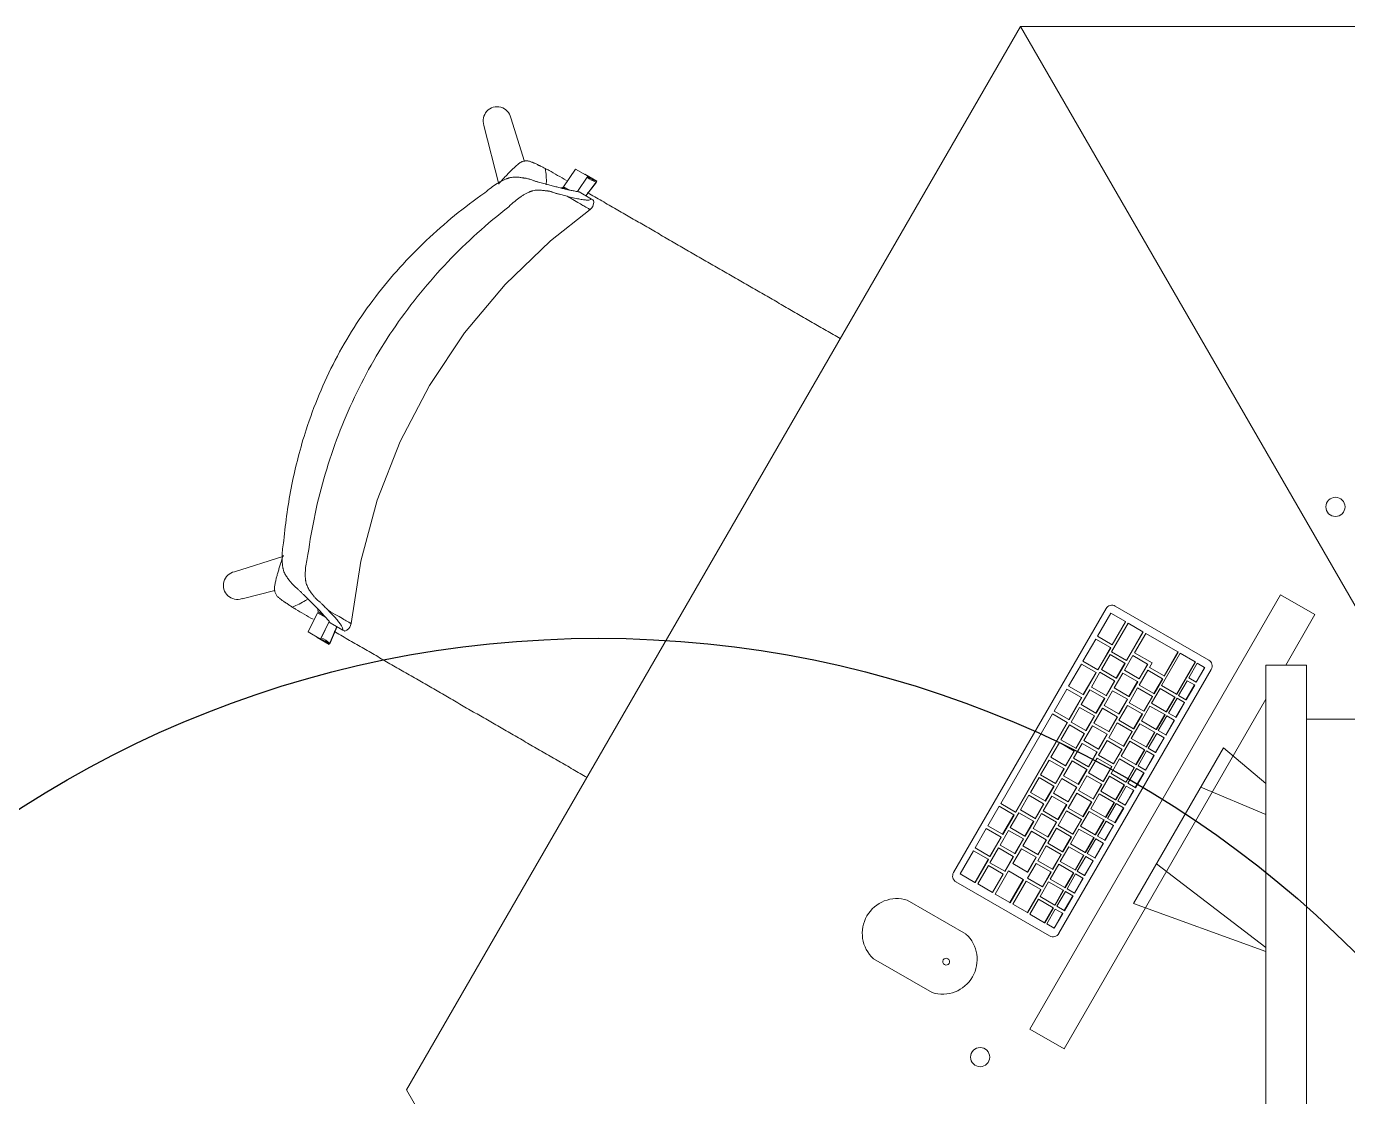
# Model space of a CAD drawing. Header units: millimetres. Extents: x 155920 to 295199, y -4084 to 97293.
# Drawn here: x 182412 to 183650, y 17906 to 18908 of the extents above; entities that cross this region are included whole.
import ezdxf

# ---------------------------------------------------------------- set-up
doc = ezdxf.new("R2010")
doc.units = ezdxf.units.MM
doc.header["$MEASUREMENT"] = 0
for name, color, linetype, lineweight in [('A-GENM', 8, 'CONTINUOUS', 9), ('E-ELEC-EQPM', 8, 'CONTINUOUS', 9), ('I-FURN', 8, 'CONTINUOUS', 9)]:
    doc.layers.add(name, color=color, linetype=linetype, lineweight=lineweight)
doc.layers.add('Social Distancing', color=7, linetype='CONTINUOUS')

msp = doc.modelspace()

# ---------------------------------------------------------------- linework, layer by layer
at = {"layer": 'A-GENM'}
for p, q in [((183432, 18365.3), (183519.6, 18314.7)), ((183280.5, 18115.7), (183423.3, 18363)), ((183427.7, 18358.7), (183415.2, 18337)), ((183441.5, 18350.7), (183427.7, 18358.7)), ((183444.1, 18349.2), (183428.6, 18322.4)), ((183429, 18329), (183441.5, 18350.7)), ((183441.7, 18350.5), (183429.2, 18328.9)), ((183441.5, 18350.7), (183441.7, 18350.5)), ((183442.4, 18314.4), (183457.9, 18341.2)), ((183458.1, 18341.1), (183442.6, 18314.2)), ((183457.9, 18341.2), (183444.1, 18349.2)), ((183460.5, 18339.7), (183450, 18321.6)), ((183457.9, 18341.2), (183458.1, 18341.1)), ((183490.7, 18322.3), (183460.5, 18339.7)), ((183413.7, 18334.4), (183401.7, 18313.6)), ((183427.5, 18326.4), (183413.7, 18334.4)), ((183415.2, 18337), (183429, 18329)), ((183415.5, 18305.7), (183427.5, 18326.4)), ((183427.5, 18326.4), (183427.7, 18326.3)), ((183429, 18329), (183429.2, 18328.9)), ((183427.7, 18326.3), (183415.7, 18305.5)), ((183427.1, 18319.8), (183419.1, 18305.9)), ((183440.9, 18311.8), (183427.1, 18319.8)), ((183428.6, 18322.4), (183442.4, 18314.4)), ((183448.5, 18319), (183440.5, 18305.1)), ((183442.4, 18314.4), (183442.6, 18314.2)), ((183462.3, 18311), (183448.5, 18319)), ((183450, 18321.6), (183466.4, 18312.1)), ((183492.8, 18321.1), (183475.3, 18290.8)), ((183477.7, 18299.8), (183490.7, 18322.3)), ((183490.9, 18322.2), (183477.9, 18299.6)), ((183490.7, 18322.3), (183490.9, 18322.2)), ((183506.8, 18313), (183492.8, 18321.1)), ((183521.9, 18306), (183379.1, 18058.8)), ((183400.2, 18311), (183388.2, 18290.2)), ((183414, 18303.1), (183400.2, 18311)), ((183401.7, 18313.6), (183415.5, 18305.7)), ((183402, 18282.3), (183414, 18303.1)), ((183414.2, 18302.9), (183402.2, 18282.1)), ((183417.6, 18303.3), (183409.6, 18289.4)), ((183414, 18303.1), (183414.2, 18302.9)), ((183415.5, 18305.7), (183415.7, 18305.5)), ((183431.4, 18295.3), (183417.6, 18303.3)), ((183419.1, 18305.9), (183432.9, 18297.9)), ((183439, 18302.5), (183431, 18288.6)), ((183432.9, 18297.9), (183440.9, 18311.8)), ((183441.1, 18311.6), (183433.1, 18297.8)), ((183452.8, 18294.5), (183439, 18302.5)), ((183440.5, 18305.1), (183454.3, 18297.1)), ((183440.9, 18311.8), (183441.1, 18311.6)), ((183454.3, 18297.1), (183462.3, 18311)), ((183462.4, 18305.2), (183454.4, 18291.3)), ((183462.5, 18310.8), (183454.5, 18297)), ((183462.3, 18311), (183462.5, 18310.8)), ((183476.2, 18297.2), (183462.4, 18305.2)), ((183466.4, 18312.1), (183463.9, 18307.8)), ((183463.9, 18307.8), (183477.7, 18299.8)), ((183489.3, 18282.7), (183506.8, 18313)), ((183507.1, 18312.8), (183489.6, 18282.5)), ((183508.8, 18311.8), (183500.8, 18298)), ((183506.8, 18313), (183507.1, 18312.8)), ((183507.7, 18294), (183515.7, 18307.8)), ((183515.9, 18307.7), (183507.9, 18293.9)), ((183515.7, 18307.8), (183508.8, 18311.8)), ((183515.7, 18307.8), (183515.9, 18307.7)), ((183388.2, 18290.2), (183402, 18282.3)), ((183409.6, 18289.4), (183423.4, 18281.5)), ((183423.4, 18281.5), (183431.4, 18295.3)), ((183431.6, 18295.2), (183423.6, 18281.3)), ((183431.4, 18295.3), (183431.6, 18295.2)), ((183432.9, 18297.9), (183433.1, 18297.8)), ((183444.8, 18280.7), (183452.8, 18294.5)), ((183453, 18294.4), (183445, 18280.5)), ((183452.8, 18294.5), (183453, 18294.4)), ((183454.3, 18297.1), (183454.5, 18297)), ((183454.4, 18291.3), (183468.2, 18283.3)), ((183468.2, 18283.3), (183476.2, 18297.2)), ((183476.4, 18297), (183468.4, 18283.2)), ((183475.3, 18290.8), (183489.3, 18282.7)), ((183476.2, 18297.2), (183476.4, 18297)), ((183477.7, 18299.8), (183477.9, 18299.6)), ((183499.3, 18295.4), (183491.3, 18281.5)), ((183498.2, 18277.5), (183506.2, 18291.4)), ((183506.4, 18291.3), (183498.4, 18277.4)), ((183506.2, 18291.4), (183499.3, 18295.4)), ((183500.8, 18298), (183507.7, 18294)), ((183506.2, 18291.4), (183506.4, 18291.3)), ((183507.7, 18294), (183507.9, 18293.9)), ((183386.7, 18287.6), (183374.7, 18266.9)), ((183400.5, 18279.7), (183386.7, 18287.6)), ((183388.5, 18258.9), (183400.5, 18279.7)), ((183400.7, 18279.5), (183388.7, 18258.7)), ((183408.1, 18286.8), (183400.1, 18273)), ((183400.5, 18279.7), (183400.7, 18279.5)), ((183402, 18282.3), (183402.2, 18282.1)), ((183421.9, 18278.9), (183408.1, 18286.8)), ((183413.9, 18265), (183421.9, 18278.9)), ((183422.1, 18278.7), (183414.1, 18264.9)), ((183429.5, 18286), (183421.5, 18272.2)), ((183421.9, 18278.9), (183422.1, 18278.7)), ((183423.4, 18281.5), (183423.6, 18281.3)), ((183443.3, 18278.1), (183429.5, 18286)), ((183431, 18288.6), (183444.8, 18280.7)), ((183435.3, 18264.2), (183443.3, 18278.1)), ((183443.5, 18277.9), (183435.5, 18264.1)), ((183443.3, 18278.1), (183443.5, 18277.9)), ((183444.8, 18280.7), (183445, 18280.5)), ((183452.9, 18288.7), (183444.9, 18274.8)), ((183466.7, 18280.7), (183452.9, 18288.7)), ((183458.7, 18266.9), (183466.7, 18280.7)), ((183466.9, 18280.6), (183458.9, 18266.7)), ((183474, 18288), (183466, 18274.2)), ((183466.7, 18280.7), (183466.9, 18280.6)), ((183468.2, 18283.3), (183468.4, 18283.2)), ((183487.8, 18280.1), (183474, 18288)), ((183479.8, 18266.2), (183487.8, 18280.1)), ((183488.1, 18279.9), (183480.1, 18266.1)), ((183489.8, 18278.9), (183481.8, 18265.1)), ((183487.8, 18280.1), (183488.1, 18279.9)), ((183489.3, 18282.7), (183489.6, 18282.5)), ((183496.7, 18274.9), (183489.8, 18278.9)), ((183491.3, 18281.5), (183498.2, 18277.5)), ((183498.2, 18277.5), (183498.4, 18277.4)), ((183374.7, 18266.9), (183388.5, 18258.9)), ((183398.6, 18270.4), (183390.6, 18256.5)), ((183412.4, 18262.4), (183398.6, 18270.4)), ((183400.1, 18273), (183413.9, 18265)), ((183420, 18269.6), (183412, 18255.7)), ((183413.9, 18265), (183414.1, 18264.9)), ((183433.8, 18261.6), (183420, 18269.6)), ((183421.5, 18272.2), (183435.3, 18264.2)), ((183443.4, 18272.2), (183435.4, 18258.4)), ((183457.2, 18264.3), (183443.4, 18272.2)), ((183444.9, 18274.8), (183458.7, 18266.9)), ((183464.5, 18271.6), (183456.5, 18257.7)), ((183458.7, 18266.9), (183458.9, 18266.7)), ((183478.3, 18263.6), (183464.5, 18271.6)), ((183466, 18274.2), (183479.8, 18266.2)), ((183479.8, 18266.2), (183480.1, 18266.1)), ((183481.8, 18265.1), (183488.7, 18261.1)), ((183488.7, 18261.1), (183496.7, 18274.9)), ((183496.9, 18274.8), (183488.9, 18260.9)), ((183496.7, 18274.9), (183496.9, 18274.8)), ((183373.2, 18264.3), (183324.7, 18180.3)), ((183338.5, 18172.3), (183387, 18256.3)), ((183387.2, 18256.1), (183338.7, 18172.1)), ((183387, 18256.3), (183373.2, 18264.3)), ((183389.1, 18253.9), (183381.1, 18240.1)), ((183387, 18256.3), (183387.2, 18256.1)), ((183388.5, 18258.9), (183388.7, 18258.7)), ((183402.9, 18246), (183389.1, 18253.9)), ((183390.6, 18256.5), (183404.4, 18248.6)), ((183410.5, 18253.1), (183402.5, 18239.3)), ((183404.4, 18248.6), (183412.4, 18262.4)), ((183412.6, 18262.3), (183404.6, 18248.4)), ((183424.3, 18245.2), (183410.5, 18253.1)), ((183412, 18255.7), (183425.8, 18247.8)), ((183412.4, 18262.4), (183412.6, 18262.3)), ((183425.8, 18247.8), (183433.8, 18261.6)), ((183433.9, 18255.8), (183425.9, 18241.9)), ((183434, 18261.5), (183426, 18247.6)), ((183433.8, 18261.6), (183434, 18261.5)), ((183447.7, 18247.8), (183433.9, 18255.8)), ((183435.3, 18264.2), (183435.5, 18264.1)), ((183435.4, 18258.4), (183449.2, 18250.4)), ((183455, 18255.1), (183447, 18241.3)), ((183449.2, 18250.4), (183457.2, 18264.3)), ((183457.4, 18264.1), (183449.4, 18250.3)), ((183468.8, 18247.1), (183455, 18255.1)), ((183456.5, 18257.7), (183470.3, 18249.7)), ((183457.2, 18264.3), (183457.4, 18264.1)), ((183470.3, 18249.7), (183478.3, 18263.6)), ((183478.6, 18263.5), (183470.6, 18249.6)), ((183480.3, 18262.5), (183472.3, 18248.6)), ((183478.3, 18263.6), (183478.6, 18263.5)), ((183479.2, 18244.6), (183487.2, 18258.5)), ((183487.4, 18258.3), (183479.4, 18244.5)), ((183487.2, 18258.5), (183480.3, 18262.5)), ((183487.2, 18258.5), (183487.4, 18258.3)), ((183488.7, 18261.1), (183488.9, 18260.9)), ((183381.1, 18240.1), (183394.9, 18232.1)), ((183394.9, 18232.1), (183402.9, 18246)), ((183403.1, 18245.8), (183395.1, 18232)), ((183402.9, 18246), (183403.1, 18245.8)), ((183404.4, 18248.6), (183404.6, 18248.4)), ((183416.3, 18231.3), (183424.3, 18245.2)), ((183424.5, 18245), (183416.5, 18231.2)), ((183424.3, 18245.2), (183424.5, 18245)), ((183425.8, 18247.8), (183426, 18247.6)), ((183425.9, 18241.9), (183439.7, 18234)), ((183439.7, 18234), (183447.7, 18247.8)), ((183447.9, 18247.7), (183439.9, 18233.8)), ((183447, 18241.3), (183460.8, 18233.3)), ((183447.7, 18247.8), (183447.9, 18247.7)), ((183449.2, 18250.4), (183449.4, 18250.3)), ((183460.8, 18233.3), (183468.8, 18247.1)), ((183469.1, 18247), (183461.1, 18233.2)), ((183470.8, 18246), (183462.8, 18232.2)), ((183468.8, 18247.1), (183469.1, 18247)), ((183469.7, 18228.2), (183477.7, 18242)), ((183477.9, 18241.9), (183469.9, 18228)), ((183470.3, 18249.7), (183470.6, 18249.6)), ((183477.7, 18242), (183470.8, 18246)), ((183472.3, 18248.6), (183479.2, 18244.6)), ((183477.7, 18242), (183477.9, 18241.9)), ((183479.2, 18244.6), (183479.4, 18244.5)), ((183379.6, 18237.5), (183371.6, 18223.6)), ((183393.4, 18229.5), (183379.6, 18237.5)), ((183385.4, 18215.6), (183393.4, 18229.5)), ((183393.6, 18229.4), (183385.6, 18215.5)), ((183401, 18236.7), (183393, 18222.8)), ((183393.4, 18229.5), (183393.6, 18229.4)), ((183394.9, 18232.1), (183395.1, 18232)), ((183414.8, 18228.7), (183401, 18236.7)), ((183402.5, 18239.3), (183416.3, 18231.3)), ((183406.8, 18214.8), (183414.8, 18228.7)), ((183415, 18228.6), (183407, 18214.7)), ((183414.8, 18228.7), (183415, 18228.6)), ((183416.3, 18231.3), (183416.5, 18231.2)), ((183424.4, 18239.3), (183416.4, 18225.5)), ((183438.2, 18231.4), (183424.4, 18239.3)), ((183430.2, 18217.5), (183438.2, 18231.4)), ((183438.4, 18231.2), (183430.4, 18217.4)), ((183445.5, 18238.7), (183437.5, 18224.8)), ((183438.2, 18231.4), (183438.4, 18231.2)), ((183439.7, 18234), (183439.9, 18233.8)), ((183459.3, 18230.7), (183445.5, 18238.7)), ((183451.3, 18216.8), (183459.3, 18230.7)), ((183459.6, 18230.6), (183451.6, 18216.7)), ((183461.3, 18229.6), (183453.3, 18215.7)), ((183459.3, 18230.7), (183459.6, 18230.6)), ((183460.8, 18233.3), (183461.1, 18233.2)), ((183468.2, 18225.6), (183461.3, 18229.6)), ((183462.8, 18232.2), (183469.7, 18228.2)), ((183469.7, 18228.2), (183469.9, 18228)), ((183370.1, 18221), (183362.1, 18207.2)), ((183383.9, 18213), (183370.1, 18221)), ((183371.6, 18223.6), (183385.4, 18215.6)), ((183391.5, 18220.2), (183383.5, 18206.4)), ((183385.4, 18215.6), (183385.6, 18215.5)), ((183405.3, 18212.2), (183391.5, 18220.2)), ((183393, 18222.8), (183406.8, 18214.8)), ((183414.9, 18222.9), (183406.9, 18209)), ((183428.7, 18214.9), (183414.9, 18222.9)), ((183416.4, 18225.5), (183430.2, 18217.5)), ((183436, 18222.2), (183428, 18208.4)), ((183430.2, 18217.5), (183430.4, 18217.4)), ((183449.8, 18214.2), (183436, 18222.2)), ((183437.5, 18224.8), (183451.3, 18216.8)), ((183451.3, 18216.8), (183451.6, 18216.7)), ((183453.3, 18215.7), (183460.2, 18211.7)), ((183460.2, 18211.7), (183468.2, 18225.6)), ((183468.4, 18225.4), (183460.4, 18211.6)), ((183468.2, 18225.6), (183468.4, 18225.4)), ((183360.6, 18204.6), (183352.6, 18190.7)), ((183374.4, 18196.6), (183360.6, 18204.6)), ((183362.1, 18207.2), (183375.9, 18199.2)), ((183382, 18203.8), (183374, 18189.9)), ((183375.9, 18199.2), (183383.9, 18213)), ((183384.1, 18212.9), (183376.1, 18199.1)), ((183395.8, 18195.8), (183382, 18203.8)), ((183383.5, 18206.4), (183397.3, 18198.4)), ((183383.9, 18213), (183384.1, 18212.9)), ((183397.3, 18198.4), (183405.3, 18212.2)), ((183405.4, 18206.4), (183397.4, 18192.6)), ((183405.5, 18212.1), (183397.5, 18198.3)), ((183405.3, 18212.2), (183405.5, 18212.1)), ((183419.2, 18198.5), (183405.4, 18206.4)), ((183406.8, 18214.8), (183407, 18214.7)), ((183406.9, 18209), (183420.7, 18201)), ((183426.5, 18205.8), (183418.5, 18191.9)), ((183420.7, 18201), (183428.7, 18214.9)), ((183428.9, 18214.8), (183420.9, 18200.9)), ((183440.3, 18197.8), (183426.5, 18205.8)), ((183428, 18208.4), (183441.8, 18200.4)), ((183428.7, 18214.9), (183428.9, 18214.8)), ((183441.8, 18200.4), (183449.8, 18214.2)), ((183450.1, 18214.1), (183442.1, 18200.2)), ((183451.8, 18213.1), (183443.8, 18199.3)), ((183449.8, 18214.2), (183450.1, 18214.1)), ((183450.7, 18195.3), (183458.7, 18209.1)), ((183458.9, 18209), (183450.9, 18195.1)), ((183458.7, 18209.1), (183451.8, 18213.1)), ((183458.7, 18209.1), (183458.9, 18209)), ((183460.2, 18211.7), (183460.4, 18211.6)), ((183352.6, 18190.7), (183366.4, 18182.7)), ((183366.4, 18182.7), (183374.4, 18196.6)), ((183374.6, 18196.5), (183366.6, 18182.6)), ((183374.4, 18196.6), (183374.6, 18196.5)), ((183375.9, 18199.2), (183376.1, 18199.1)), ((183387.8, 18181.9), (183395.8, 18195.8)), ((183396, 18195.7), (183388, 18181.8)), ((183395.8, 18195.8), (183396, 18195.7)), ((183397.3, 18198.4), (183397.5, 18198.3)), ((183397.4, 18192.6), (183411.2, 18184.6)), ((183411.2, 18184.6), (183419.2, 18198.5)), ((183419.4, 18198.3), (183411.4, 18184.5)), ((183418.5, 18191.9), (183432.3, 18183.9)), ((183419.2, 18198.5), (183419.4, 18198.3)), ((183420.7, 18201), (183420.9, 18200.9)), ((183432.3, 18183.9), (183440.3, 18197.8)), ((183440.6, 18197.6), (183432.6, 18183.8)), ((183442.3, 18196.7), (183434.3, 18182.8)), ((183440.3, 18197.8), (183440.6, 18197.6)), ((183441.2, 18178.8), (183449.2, 18192.7)), ((183449.4, 18192.5), (183441.4, 18178.7)), ((183441.8, 18200.4), (183442.1, 18200.2)), ((183449.2, 18192.7), (183442.3, 18196.7)), ((183443.8, 18199.3), (183450.7, 18195.3)), ((183449.2, 18192.7), (183449.4, 18192.5)), ((183450.7, 18195.3), (183450.9, 18195.1)), ((183324.7, 18180.3), (183338.5, 18172.3)), ((183351.1, 18188.1), (183343.1, 18174.3)), ((183364.9, 18180.1), (183351.1, 18188.1)), ((183356.9, 18166.3), (183364.9, 18180.1)), ((183365.1, 18180), (183357.1, 18166.1)), ((183372.5, 18187.3), (183364.5, 18173.5)), ((183364.9, 18180.1), (183365.1, 18180)), ((183366.4, 18182.7), (183366.6, 18182.6)), ((183386.3, 18179.3), (183372.5, 18187.3)), ((183374, 18189.9), (183387.8, 18181.9)), ((183378.3, 18165.5), (183386.3, 18179.3)), ((183386.5, 18179.2), (183378.5, 18165.3)), ((183386.3, 18179.3), (183386.5, 18179.2)), ((183387.8, 18181.9), (183388, 18181.8)), ((183395.9, 18190), (183387.9, 18176.1)), ((183409.7, 18182), (183395.9, 18190)), ((183401.7, 18168.1), (183409.7, 18182)), ((183409.9, 18181.9), (183401.9, 18168)), ((183417, 18189.3), (183409, 18175.5)), ((183409.7, 18182), (183409.9, 18181.9)), ((183411.2, 18184.6), (183411.4, 18184.5)), ((183430.8, 18181.3), (183417, 18189.3)), ((183422.8, 18167.5), (183430.8, 18181.3)), ((183431.1, 18181.2), (183423.1, 18167.3)), ((183432.8, 18180.2), (183424.8, 18166.3)), ((183430.8, 18181.3), (183431.1, 18181.2)), ((183432.3, 18183.9), (183432.6, 18183.8)), ((183439.7, 18176.2), (183432.8, 18180.2)), ((183434.3, 18182.8), (183441.2, 18178.8)), ((183441.2, 18178.8), (183441.4, 18178.7)), ((183323.2, 18177.7), (183312.7, 18159.5)), ((183337, 18169.7), (183323.2, 18177.7)), ((183326.5, 18151.5), (183337, 18169.7)), ((183337.2, 18169.5), (183326.7, 18151.4)), ((183341.6, 18171.7), (183333.6, 18157.8)), ((183337, 18169.7), (183337.2, 18169.5)), ((183338.5, 18172.3), (183338.7, 18172.1)), ((183355.4, 18163.7), (183341.6, 18171.7)), ((183343.1, 18174.3), (183356.9, 18166.3)), ((183363, 18170.9), (183355, 18157)), ((183356.9, 18166.3), (183357.1, 18166.1)), ((183376.8, 18162.9), (183363, 18170.9)), ((183364.5, 18173.5), (183378.3, 18165.5)), ((183378.3, 18165.5), (183378.5, 18165.3)), ((183386.4, 18173.5), (183378.4, 18159.7)), ((183400.2, 18165.5), (183386.4, 18173.5)), ((183387.9, 18176.1), (183401.7, 18168.1)), ((183392.2, 18151.7), (183400.2, 18165.5)), ((183407.5, 18172.9), (183399.5, 18159)), ((183400.2, 18165.5), (183400.4, 18165.4)), ((183401.7, 18168.1), (183401.9, 18168)), ((183421.3, 18164.9), (183407.5, 18172.9)), ((183409, 18175.5), (183422.8, 18167.5)), ((183422.8, 18167.5), (183423.1, 18167.3)), ((183424.8, 18166.3), (183431.7, 18162.4)), ((183431.7, 18162.4), (183439.7, 18176.2)), ((183439.9, 18176.1), (183431.9, 18162.2)), ((183439.7, 18176.2), (183439.9, 18176.1)), ((183311.2, 18156.9), (183300.7, 18138.7)), ((183325, 18148.9), (183311.2, 18156.9)), ((183312.7, 18159.5), (183326.5, 18151.5)), ((183332.1, 18155.2), (183324.1, 18141.4)), ((183345.9, 18147.2), (183332.1, 18155.2)), ((183333.6, 18157.8), (183347.4, 18149.8)), ((183353.5, 18154.4), (183345.5, 18140.6)), ((183347.4, 18149.8), (183355.4, 18163.7)), ((183355.6, 18163.5), (183347.6, 18149.7)), ((183367.3, 18146.4), (183353.5, 18154.4)), ((183355, 18157), (183368.8, 18149)), ((183355.4, 18163.7), (183355.6, 18163.5)), ((183368.8, 18149), (183376.8, 18162.9)), ((183376.9, 18157.1), (183368.9, 18143.2)), ((183377, 18162.7), (183369, 18148.9)), ((183376.8, 18162.9), (183377, 18162.7)), ((183390.7, 18149.1), (183376.9, 18157.1)), ((183378.4, 18159.7), (183392.2, 18151.7)), ((183398, 18156.4), (183390, 18142.5)), ((183400.4, 18165.4), (183392.4, 18151.5)), ((183411.8, 18148.4), (183398, 18156.4)), ((183399.5, 18159), (183413.3, 18151)), ((183413.3, 18151), (183421.3, 18164.9)), ((183421.6, 18164.7), (183413.6, 18150.9)), ((183423.3, 18163.7), (183415.3, 18149.9)), ((183421.3, 18164.9), (183421.6, 18164.7)), ((183422.2, 18145.9), (183430.2, 18159.8)), ((183430.4, 18159.6), (183422.4, 18145.8)), ((183430.2, 18159.8), (183423.3, 18163.7)), ((183430.2, 18159.8), (183430.4, 18159.6)), ((183431.7, 18162.4), (183431.9, 18162.2)), ((183314.5, 18130.7), (183325, 18148.9)), ((183325.2, 18148.8), (183314.7, 18130.6)), ((183324.1, 18141.4), (183337.9, 18133.4)), ((183325, 18148.9), (183325.2, 18148.8)), ((183326.5, 18151.5), (183326.7, 18151.4)), ((183337.9, 18133.4), (183345.9, 18147.2)), ((183346.1, 18147.1), (183338.1, 18133.2)), ((183345.9, 18147.2), (183346.1, 18147.1)), ((183347.4, 18149.8), (183347.6, 18149.7)), ((183359.3, 18132.6), (183367.3, 18146.4)), ((183367.5, 18146.3), (183359.5, 18132.4)), ((183367.3, 18146.4), (183367.5, 18146.3)), ((183368.8, 18149), (183369, 18148.9)), ((183368.9, 18143.2), (183382.7, 18135.2)), ((183382.7, 18135.2), (183390.7, 18149.1)), ((183390.9, 18148.9), (183382.9, 18135.1)), ((183390, 18142.5), (183403.8, 18134.6)), ((183390.7, 18149.1), (183390.9, 18148.9)), ((183392.2, 18151.7), (183392.4, 18151.5)), ((183403.8, 18134.6), (183411.8, 18148.4)), ((183412.1, 18148.3), (183404.1, 18134.4)), ((183413.8, 18147.3), (183405.8, 18133.4)), ((183411.8, 18148.4), (183412.1, 18148.3)), ((183412.7, 18129.4), (183420.7, 18143.3)), ((183420.9, 18143.2), (183412.9, 18129.3)), ((183413.3, 18151), (183413.6, 18150.9)), ((183420.7, 18143.3), (183413.8, 18147.3)), ((183415.3, 18149.9), (183422.2, 18145.9)), ((183420.7, 18143.3), (183420.9, 18143.2)), ((183422.2, 18145.9), (183422.4, 18145.8)), ((183299.2, 18136.1), (183286.7, 18114.4)), ((183313, 18128.1), (183299.2, 18136.1)), ((183300.7, 18138.7), (183314.5, 18130.7)), ((183314.5, 18130.7), (183314.7, 18130.6)), ((183322.6, 18138.8), (183314.6, 18124.9)), ((183336.4, 18130.8), (183322.6, 18138.8)), ((183328.4, 18116.9), (183336.4, 18130.8)), ((183336.6, 18130.6), (183328.6, 18116.8)), ((183344, 18138), (183336, 18124.1)), ((183336.4, 18130.8), (183336.6, 18130.6)), ((183337.9, 18133.4), (183338.1, 18133.2)), ((183357.8, 18130), (183344, 18138)), ((183345.5, 18140.6), (183359.3, 18132.6)), ((183349.8, 18116.1), (183357.8, 18130)), ((183358, 18129.8), (183350, 18116)), ((183357.8, 18130), (183358, 18129.8)), ((183359.3, 18132.6), (183359.5, 18132.4)), ((183367.4, 18140.6), (183359.4, 18126.8)), ((183381.2, 18132.6), (183367.4, 18140.6)), ((183373.2, 18118.8), (183381.2, 18132.6)), ((183381.4, 18132.5), (183373.4, 18118.6)), ((183388.5, 18139.9), (183380.5, 18126.1)), ((183381.2, 18132.6), (183381.4, 18132.5)), ((183382.7, 18135.2), (183382.9, 18135.1)), ((183402.3, 18132), (183388.5, 18139.9)), ((183394.3, 18118.1), (183402.3, 18132)), ((183402.6, 18131.8), (183394.6, 18118)), ((183404.3, 18130.8), (183396.3, 18117)), ((183402.3, 18132), (183402.6, 18131.8)), ((183403.8, 18134.6), (183404.1, 18134.4)), ((183411.2, 18126.8), (183404.3, 18130.8)), ((183405.8, 18133.4), (183412.7, 18129.4)), ((183412.7, 18129.4), (183412.9, 18129.3)), ((183300.5, 18106.5), (183313, 18128.1)), ((183313.2, 18128), (183300.7, 18106.3)), ((183313.1, 18122.3), (183303.1, 18105)), ((183313, 18128.1), (183313.2, 18128)), ((183326.9, 18114.3), (183313.1, 18122.3)), ((183314.6, 18124.9), (183328.4, 18116.9)), ((183332, 18117.2), (183319.5, 18095.5)), ((183328.4, 18116.9), (183328.6, 18116.8)), ((183345.8, 18109.2), (183332, 18117.2)), ((183336, 18124.1), (183349.8, 18116.1)), ((183349.8, 18116.1), (183350, 18116)), ((183357.9, 18124.2), (183349.9, 18110.3)), ((183371.7, 18116.2), (183357.9, 18124.2)), ((183359.4, 18126.8), (183373.2, 18118.8)), ((183363.7, 18102.3), (183371.7, 18116.2)), ((183371.9, 18116), (183363.9, 18102.2)), ((183379, 18123.5), (183371, 18109.6)), ((183371.7, 18116.2), (183371.9, 18116)), ((183373.2, 18118.8), (183373.4, 18118.6)), ((183392.8, 18115.5), (183379, 18123.5)), ((183380.5, 18126.1), (183394.3, 18118.1)), ((183394.3, 18118.1), (183394.6, 18118)), ((183396.3, 18117), (183403.2, 18113)), ((183403.2, 18113), (183411.2, 18126.8)), ((183411.4, 18126.7), (183403.4, 18112.9)), ((183411.2, 18126.8), (183411.4, 18126.7)), ((183370.4, 18056.4), (183282.8, 18107)), ((183286.7, 18114.4), (183300.5, 18106.5)), ((183300.5, 18106.5), (183300.7, 18106.3)), ((183303.1, 18105), (183316.9, 18097)), ((183316.9, 18097), (183326.9, 18114.3)), ((183327.1, 18114.2), (183317.1, 18096.9)), ((183326.9, 18114.3), (183327.1, 18114.2)), ((183333.3, 18087.5), (183345.8, 18109.2)), ((183346, 18109), (183333.5, 18087.4)), ((183348.4, 18107.7), (183335.9, 18086)), ((183345.8, 18109.2), (183346, 18109)), ((183362.2, 18099.7), (183348.4, 18107.7)), ((183349.9, 18110.3), (183363.7, 18102.3)), ((183369.5, 18107), (183361.5, 18093.2)), ((183383.3, 18099.1), (183369.5, 18107)), ((183371, 18109.6), (183384.8, 18101.7)), ((183384.8, 18101.7), (183392.8, 18115.5)), ((183393.1, 18115.4), (183385.1, 18101.5)), ((183394.8, 18114.4), (183386.8, 18100.5)), ((183392.8, 18115.5), (183393.1, 18115.4)), ((183393.7, 18096.5), (183401.7, 18110.4)), ((183401.9, 18110.3), (183393.9, 18096.4)), ((183401.7, 18110.4), (183394.8, 18114.4)), ((183401.7, 18110.4), (183401.9, 18110.3)), ((183403.2, 18113), (183403.4, 18112.9)), ((183316.9, 18097), (183317.1, 18096.9)), ((183319.5, 18095.5), (183333.3, 18087.5)), ((183349.7, 18078.1), (183362.2, 18099.7)), ((183362.4, 18099.6), (183349.9, 18077.9)), ((183361.5, 18093.2), (183375.3, 18085.2)), ((183362.2, 18099.7), (183362.4, 18099.6)), ((183363.7, 18102.3), (183363.9, 18102.2)), ((183375.3, 18085.2), (183383.3, 18099.1)), ((183383.6, 18098.9), (183375.6, 18085.1)), ((183385.3, 18097.9), (183377.3, 18084.1)), ((183383.3, 18099.1), (183383.6, 18098.9)), ((183384.2, 18080.1), (183392.2, 18093.9)), ((183392.4, 18093.8), (183384.4, 18079.9)), ((183384.8, 18101.7), (183385.1, 18101.5)), ((183392.2, 18093.9), (183385.3, 18097.9)), ((183386.8, 18100.5), (183393.7, 18096.5)), ((183392.2, 18093.9), (183392.4, 18093.8)), ((183393.7, 18096.5), (183393.9, 18096.4)), ((183292.2, 18058.1), (183237.2, 18089.9)), ((183333.3, 18087.5), (183333.5, 18087.4)), ((183335.9, 18086), (183349.7, 18078.1)), ((183360, 18090.6), (183352, 18076.7)), ((183373.8, 18082.6), (183360, 18090.6)), ((183365.8, 18068.7), (183373.8, 18082.6)), ((183374.1, 18082.5), (183366.1, 18068.6)), ((183375.8, 18081.5), (183367.8, 18067.6)), ((183373.8, 18082.6), (183374.1, 18082.5)), ((183375.3, 18085.2), (183375.6, 18085.1)), ((183382.7, 18077.5), (183375.8, 18081.5)), ((183377.3, 18084.1), (183384.2, 18080.1)), ((183384.2, 18080.1), (183384.4, 18079.9)), ((183349.7, 18078.1), (183349.9, 18077.9)), ((183352, 18076.7), (183365.8, 18068.7)), ((183365.8, 18068.7), (183366.1, 18068.6)), ((183367.8, 18067.6), (183374.7, 18063.6)), ((183374.7, 18063.6), (183382.7, 18077.5)), ((183382.9, 18077.3), (183374.9, 18063.5)), ((183382.7, 18077.5), (183382.9, 18077.3)), ((183374.7, 18063.6), (183374.9, 18063.5)), ((183205.5, 18034.9), (183260.5, 18003.2))]:
    msp.add_line(p, q, dxfattribs=at)
for centre, radius, start, end in [((183428.8, 18359.8), 6.35, 60, 150), ((183516.4, 18309.2), 6.35, 330, 60), ((183286, 18112.5), 6.35, 150, 240), ((183227.5, 18058.8), 32.5, 72.6804, 227.3196), ((183270.1, 18034.2), 32.5, 252.6804, 47.3196), ((183373.6, 18061.9), 6.35, 240, 330), ((183273.6, 18032.2), 3.16, 60, 240), ((183273.6, 18032.2), 3.16, 240, 60)]:
    msp.add_arc(centre, radius, start, end, dxfattribs=at)
at = {"layer": 'E-ELEC-EQPM'}
for p, q in [((183573.1, 18310), (183611.2, 18310)), ((183573.1, 17510), (183573.1, 18310)), ((183573.1, 17510), (183573.1, 18310)), ((183573.1, 18310), (183611.2, 18310)), ((183611.2, 18310), (183611.2, 18259.2)), ((183611.2, 18310), (183611.2, 17510)), ((183611.2, 18259.2), (183703.1, 18259.2)), ((183611.2, 18259.2), (183703.1, 18259.2))]:
    msp.add_line(p, q, dxfattribs=at)
at = {"layer": 'I-FURN'}
for p, q in [((183343.2, 18908.2), (182768.2, 17912.3)), ((183898.2, 17946.9), (183343.2, 18908.2)), ((184493.2, 18908.2), (183343.2, 18908.2)), ((183343.2, 18908.2), (183898.2, 17946.9)), ((182878.6, 18781.8), (182865.8, 18822.6)), ((182840.7, 18815.5), (182854.5, 18760.6)), ((182915.3, 18758), (182926.4, 18774.6)), ((182926.4, 18774.6), (182937.9, 18767.9)), ((182937.9, 18767.9), (182928.2, 18753.5)), ((182946.5, 18763.4), (182935, 18770)), ((182936.1, 18749.5), (182946.5, 18763.4)), ((182936.2, 18749.5), (182946, 18762.5)), ((182917.4, 18755.7), (182914.8, 18757.2)), ((182920.4, 18755.1), (182915.3, 18758)), ((182929.7, 18753.2), (182941.5, 18746.4)), ((182903, 18707.4), (182940.1, 18736.7)), ((182940.1, 18736.7), (182941.5, 18738)), ((182941.5, 18738), (182942.5, 18739.6)), ((182942.5, 18739.6), (182943.1, 18741)), ((182943.1, 18741), (182943.5, 18743.2)), ((182943.5, 18743.2), (182943.3, 18745.4)), ((182860.4, 18666.4), (182903, 18707.4)), ((182822.4, 18621.1), (182860.4, 18666.4)), ((182789.6, 18571.9), (182822.4, 18621.1)), ((182762.3, 18519.4), (182789.6, 18571.9)), ((182740.8, 18464.4), (182762.3, 18519.4)), ((182725.4, 18407.3), (182740.8, 18464.4)), ((182652.4, 18411.7), (182607, 18397.4)), ((182716.3, 18348.9), (182725.4, 18407.3)), ((182614.1, 18372.2), (182644.9, 18380)), ((183586.8, 18375.9), (183351.8, 17968.9)), ((183618.9, 18357.3), (183586.8, 18375.9)), ((182676, 18341), (182684.8, 18359)), ((182684.8, 18359), (182692.5, 18354.5)), ((182685.3, 18359.8), (182690.4, 18356.8)), ((183591.6, 18310), (183618.9, 18357.3)), ((182687.6, 18334.4), (182676, 18341)), ((182695.7, 18350.9), (182687.6, 18334.4)), ((182695.7, 18350.8), (182688.1, 18335.2)), ((182695.8, 18329.2), (182703, 18346)), ((182696.3, 18330), (182703.1, 18346)), ((182696.7, 18349.7), (182708.5, 18342.8)), ((182712.3, 18342.7), (182710.3, 18341.8)), ((182714, 18344.2), (182712.3, 18342.7)), ((182714.9, 18345.4), (182714, 18344.2)), ((182715.8, 18347.1), (182714.9, 18345.4)), ((182716.3, 18348.9), (182715.8, 18347.1)), ((182684.3, 18335.9), (182695.8, 18329.2)), ((183384, 17950.4), (183573.1, 18278.1)), ((183449.2, 18086.8), (183533.4, 18232.6)), ((183533.4, 18232.6), (183573.1, 18199.2)), ((183512.1, 18195.7), (183573.1, 18170.2)), ((183470.5, 18123.7), (183573.1, 18045.6)), ((183573.1, 18041.8), (183449.2, 18086.8)), ((183384, 17950.4), (183351.8, 17968.9)), ((182768.2, 17912.3), (183343.2, 16916.3))]:
    msp.add_line(p, q, dxfattribs=at)
for centre, radius, start, end in [((182853, 18819.9), 13.1, 11.9662, 199.5824), ((183638.2, 18458.2), 9, 0, 180), ((183638.2, 18458.2), 9, 180, 0), ((182609.7, 18384.6), 13.1, 101.9896, 289.6059), ((183305.4, 17942.8), 9, 0, 180), ((183305.4, 17942.8), 9, 180, 0)]:
    msp.add_arc(centre, radius, start, end, dxfattribs=at)
for centre, start_param, end_param in [((182938.5, 18787), 0.238848, 0.322489), ((182949.6, 18779.5), 6.026179, 6.605675), ((182950.1, 18780.3), 6.026179, 6.605675), ((182682.9, 18317.6), 2.819103, 3.398599), ((182683.4, 18318.5), 2.819103, 3.398599)]:
    msp.add_ellipse(centre, major_axis=(-8.7, -15.1), ratio=0.978487, start_param=start_param, end_param=end_param, dxfattribs=at)
for points, knots in [([(182854.6, 18761), (182856.2, 18762.7), (182858.8, 18765.6), (182861.9, 18768.9), (182863.7, 18770.7), (182865, 18772.1), (182866.2, 18773.3), (182867.3, 18774.5), (182868.5, 18775.6), (182869.8, 18776.8), (182871.3, 18778.1), (182872.7, 18779.2), (182873.8, 18780.1), (182874.7, 18780.7), (182875.4, 18781.1), (182876.1, 18781.4), (182877.2, 18781.9), (182878.4, 18782.2), (182879.9, 18782.4), (182881.3, 18782.4), (182882.5, 18782.1), (182883.9, 18781.7), (182885, 18781.3), (182885.9, 18781), (182886.3, 18780.8), (182886.7, 18780.7), (182887.1, 18780.5), (182887.5, 18780.3), (182888.3, 18779.9), (182889.5, 18779.4), (182890.6, 18778.9), (182891.5, 18778.4), (182892.2, 18778.1), (182892.9, 18777.7), (182893.9, 18777.2), (182895.7, 18776.4), (182897.2, 18775.6), (182898.1, 18775.1)], [0, 0, 0, 0, 0.125, 0.1875, 0.21875, 0.25, 0.28125, 0.3125, 0.34375, 0.375, 0.40625, 0.4375, 0.46875, 0.484375, 0.5, 0.515625, 0.53125, 0.5625, 0.59375, 0.625, 0.65625, 0.6875, 0.71875, 0.734375, 0.742188, 0.75, 0.757812, 0.765625, 0.78125, 0.8125, 0.84375, 0.859375, 0.875, 0.890625, 0.90625, 0.9375, 1, 1, 1, 1]), ([(182899, 18760), (182899, 18760.4), (182899.2, 18763), (182899.1, 18768), (182898.6, 18772.7), (182898.1, 18775.1)], [0.93933321, 0.93933321, 0.93933321, 0.93933321, 0.94444444, 0.97222222, 1, 1, 1, 1]), ([(182841.4, 18752.4), (182843.4, 18754.2), (182847.4, 18757.3), (182852.1, 18760.5), (182855.7, 18762.6), (182858.3, 18764), (182860.4, 18764.9), (182861.8, 18765.5), (182862.6, 18765.8), (182863.2, 18766), (182863.8, 18766.2), (182864.6, 18766.4), (182865.9, 18766.7), (182867.7, 18767), (182869.8, 18767.2), (182871.7, 18767.1), (182873.6, 18766.9), (182875.3, 18766.7), (182876.7, 18766.4), (182877.7, 18766.3), (182878.3, 18766.2), (182878.7, 18766.2), (182879.1, 18766.1), (182879.6, 18766.1), (182880.5, 18765.9), (182881.7, 18765.6), (182883, 18765.3), (182884.7, 18764.7), (182886.3, 18764.1), (182887.9, 18763.5), (182889.2, 18763.1), (182890.5, 18762.8), (182892.2, 18762.3), (182895.1, 18761.5), (182899.1, 18760.4), (182903.6, 18759.2), (182907.9, 18758.1), (182912, 18757), (182915.8, 18756), (182919.2, 18755.3), (182921.3, 18754.9), (182922.3, 18754.7)], [0, 0, 0, 0, 0.035714, 0.071429, 0.089286, 0.107143, 0.125, 0.133929, 0.138393, 0.142857, 0.147321, 0.151786, 0.160714, 0.178571, 0.196429, 0.214286, 0.232143, 0.25, 0.267857, 0.276786, 0.28125, 0.285714, 0.290179, 0.294643, 0.303571, 0.321429, 0.339286, 0.357143, 0.392857, 0.410714, 0.428571, 0.446429, 0.464286, 0.5, 0.571429, 0.642857, 0.714286, 0.785714, 0.857143, 0.928571, 1, 1, 1, 1]), ([(182653.3, 18426.6), (182654.8, 18444.2), (182659.8, 18479.2), (182674.6, 18536.4), (182699.5, 18596.5), (182737.7, 18656.4), (182777.5, 18700.2), (182812.9, 18731.4), (182831.7, 18745.6), (182841.4, 18752.4)], [-1, -1, -1, -1, -0.863636, -0.727273, -0.545455, -0.363636, -0.181818, -0.090909, 0, 0, 0, 0]), ([(182918.5, 18749.2), (182916.9, 18749.6), (182914.6, 18750.2), (182911.8, 18750.9), (182910.2, 18751.3), (182909, 18751.7), (182907.8, 18752), (182906.4, 18752.5), (182905, 18753), (182903.6, 18753.5), (182902.4, 18753.8), (182901.4, 18754), (182900.5, 18754.1), (182900.1, 18754.2), (182899.7, 18754.2), (182899.3, 18754.3), (182898.8, 18754.3), (182897.8, 18754.4), (182896.4, 18754.6), (182894.7, 18754.8), (182892.8, 18754.9), (182890.8, 18754.9), (182888.7, 18754.8), (182886.9, 18754.4), (182885.6, 18754), (182884.9, 18753.8), (182884.3, 18753.6), (182883.7, 18753.4), (182883, 18753), (182881.6, 18752.4), (182879.6, 18751.4), (182877.2, 18750), (182873.8, 18747.8), (182869.5, 18744.5), (182865.8, 18741.2), (182864, 18739.4)], [0, 0, 0, 0, 0.125, 0.1875, 0.21875, 0.25, 0.28125, 0.3125, 0.375, 0.40625, 0.4375, 0.46875, 0.484375, 0.492188, 0.5, 0.507812, 0.515625, 0.53125, 0.5625, 0.59375, 0.625, 0.65625, 0.6875, 0.71875, 0.734375, 0.742188, 0.75, 0.757812, 0.765625, 0.78125, 0.8125, 0.84375, 0.875, 0.9375, 1, 1, 1, 1]), ([(182915.3, 18758), (182914.9, 18757.9), (182914, 18757.5), (182913.2, 18757.1), (182912.7, 18756.9)], [-0.8741323, -0.8741323, -0.8741323, -0.8741323, -0.6666667, -0.4718724, -0.4718724, -0.4718724, -0.4718724]), ([(182918.5, 18749.2), (182921.1, 18747.7), (182925.8, 18745), (182931.3, 18741.8), (182935.4, 18739.4), (182937.7, 18738.1), (182939, 18737.4), (182939.6, 18737), (182940, 18736.8), (182940.1, 18736.7), (182940.1, 18736.7)], [0, 0, 0, 0, 0.1111111, 0.2222222, 0.3333333, 0.4444444, 0.5, 0.5555556, 0.6111111, 0.6625707, 0.6625707, 0.6625707, 0.6625707]), ([(182937.6, 18752.6), (182938.2, 18752.2), (182941, 18750.6), (182946.1, 18747.7), (182952.8, 18743.8), (182959.5, 18739.9), (182968.3, 18734.9), (182979, 18728.7), (182989.6, 18722.6), (182998.2, 18717.6), (183004.7, 18713.8), (183011.3, 18710), (183020, 18705), (183030.8, 18698.8), (183043.7, 18691.3), (183056.8, 18683.8), (183069.9, 18676.2), (183082.9, 18668.7), (183093.7, 18662.4), (183102.5, 18657.4), (183109.1, 18653.6), (183115.7, 18649.8), (183124.4, 18644.7), (183135.2, 18638.5), (183146, 18632.3), (183154.7, 18627.2), (183161.3, 18623.4), (183167.9, 18619.6), (183172.3, 18617.1), (183174.6, 18615.8), (183174.7, 18615.7)], [-0.8977274, -0.8977274, -0.8977274, -0.8977274, -0.8928571, -0.875, -0.8571429, -0.8392857, -0.8214286, -0.7857143, -0.75, -0.7321429, -0.7142857, -0.6964286, -0.6785714, -0.6428571, -0.6071429, -0.5714286, -0.5357143, -0.5, -0.4642857, -0.4464286, -0.4285714, -0.4107143, -0.3928571, -0.3571429, -0.3214286, -0.3035714, -0.2857143, -0.2678571, -0.25, -0.2492433, -0.2492433, -0.2492433, -0.2492433]), ([(182864, 18739.4), (182853.8, 18731.5), (182834.1, 18714.9), (182797.1, 18679), (182756.3, 18629), (182717.6, 18561.9), (182694.7, 18501.6), (182682, 18451.6), (182677.6, 18426.3), (182675.8, 18413.5)], [-1, -1, -1, -1, -0.9, -0.8, -0.6, -0.4, -0.2, -0.1, 0, 0, 0, 0]), ([(182691.8, 18355.3), (182690.5, 18356.9), (182688.2, 18359.4), (182684.6, 18363.2), (182681.6, 18366.2), (182678.5, 18369.3), (182675.2, 18372.6), (182672.2, 18375.5), (182669.8, 18377.9), (182668.2, 18379.5), (182666.9, 18380.7), (182665.6, 18381.8), (182664.3, 18382.9), (182663, 18384.1), (182662, 18385.1), (182661.1, 18386), (182660.5, 18386.7), (182660.2, 18387.1), (182660, 18387.4), (182659.7, 18387.7), (182659.4, 18388.2), (182658.8, 18388.9), (182657.9, 18390), (182656.8, 18391.4), (182655.7, 18393), (182654.7, 18394.6), (182653.8, 18396.4), (182653.1, 18398.2), (182652.7, 18399.5), (182652.5, 18400.3), (182652.4, 18400.9), (182652.3, 18401.5), (182652.2, 18402.3), (182651.9, 18403.9), (182651.7, 18406.2), (182651.6, 18409.1), (182651.6, 18413.2), (182652, 18418.9), (182652.8, 18423.9), (182653.3, 18426.6)], [0, 0, 0, 0, 0.142857, 0.214286, 0.285714, 0.357143, 0.428571, 0.5, 0.535714, 0.571429, 0.589286, 0.607143, 0.642857, 0.660714, 0.678571, 0.696429, 0.705357, 0.709821, 0.714286, 0.71875, 0.723214, 0.732143, 0.75, 0.767857, 0.785714, 0.803571, 0.821429, 0.839286, 0.848214, 0.852679, 0.857143, 0.861607, 0.866071, 0.875, 0.892857, 0.910714, 0.928571, 0.964286, 1, 1, 1, 1]), ([(182675.8, 18413.5), (182675.2, 18411), (182674.2, 18406.2), (182673.5, 18400.8), (182673.3, 18396.8), (182673.2, 18393.9), (182673.4, 18391.7), (182673.5, 18390.2), (182673.6, 18389.4), (182673.7, 18388.8), (182673.8, 18388.2), (182674, 18387.4), (182674.3, 18386.1), (182674.9, 18384.4), (182675.8, 18382.5), (182676.8, 18380.8), (182677.8, 18379.2), (182678.9, 18377.8), (182679.7, 18376.7), (182680.3, 18375.9), (182680.6, 18375.5), (182680.8, 18375.2), (182681.1, 18374.9), (182681.3, 18374.5), (182681.8, 18373.8), (182682.6, 18373), (182683.4, 18372.1), (182684.6, 18371.1), (182685.7, 18370.2), (182686.8, 18369.2), (182687.7, 18368.4), (182688.6, 18367.5), (182689.8, 18366.4), (182691.8, 18364.3), (182693.5, 18362.6), (182694.6, 18361.4)], [0, 0, 0, 0, 0.0625, 0.125, 0.15625, 0.1875, 0.21875, 0.234375, 0.242188, 0.25, 0.257812, 0.265625, 0.28125, 0.3125, 0.34375, 0.375, 0.40625, 0.4375, 0.46875, 0.484375, 0.492188, 0.5, 0.507812, 0.515625, 0.53125, 0.5625, 0.59375, 0.625, 0.6875, 0.71875, 0.75, 0.78125, 0.8125, 0.875, 1, 1, 1, 1]), ([(182661, 18364.4), (182660.1, 18365), (182658.7, 18365.9), (182657.1, 18367), (182656.2, 18367.6), (182655.5, 18368.1), (182654.8, 18368.5), (182654, 18369.1), (182653, 18369.8), (182652, 18370.5), (182651.2, 18371), (182650.8, 18371.3), (182650.5, 18371.6), (182650.2, 18371.8), (182649.8, 18372.1), (182649.1, 18372.7), (182648.1, 18373.4), (182647.1, 18374.4), (182646.3, 18375.4), (182645.6, 18376.6), (182645, 18377.9), (182644.7, 18379.2), (182644.6, 18380.3), (182644.5, 18381.1), (182644.5, 18381.9), (182644.6, 18383), (182644.7, 18384.4), (182645, 18386.2), (182645.4, 18388.1), (182645.8, 18389.8), (182646.2, 18391.4), (182646.6, 18393), (182647.1, 18394.7), (182647.6, 18396.5), (182648.3, 18398.9), (182649.6, 18403.3), (182650.8, 18406.9), (182651.5, 18409.2)], [0, 0, 0, 0, 0.0625, 0.09375, 0.109375, 0.125, 0.140625, 0.15625, 0.1875, 0.21875, 0.234375, 0.242188, 0.25, 0.257812, 0.265625, 0.28125, 0.3125, 0.34375, 0.375, 0.40625, 0.4375, 0.46875, 0.484375, 0.5, 0.515625, 0.53125, 0.5625, 0.59375, 0.625, 0.65625, 0.6875, 0.71875, 0.75, 0.78125, 0.8125, 0.875, 1, 1, 1, 1]), ([(182661, 18364.4), (182663.3, 18365.2), (182667.7, 18367.1), (182672.5, 18369.8), (182675, 18371.5), (182675.8, 18372.1)], [0, 0, 0, 0, 0.02777778, 0.05555556, 0.06696683, 0.06696683, 0.06696683, 0.06696683]), ([(182685.1, 18362.5), (182685.1, 18362.1), (182685.2, 18361.1), (182685.3, 18360.2), (182685.4, 18359.7)], [-0.5281276, -0.5281276, -0.5281276, -0.5281276, -0.3333333, -0.1189454, -0.1189454, -0.1189454, -0.1189454]), ([(182716.3, 18348.9), (182716.3, 18348.9), (182716.1, 18349), (182715.7, 18349.2), (182714.9, 18349.7), (182713.2, 18350.7), (182709.8, 18352.6), (182703.6, 18356.2), (182697.9, 18359.5), (182694.6, 18361.4)], [0.3374293, 0.3374293, 0.3374293, 0.3374293, 0.3888889, 0.4444444, 0.5138889, 0.5833333, 0.7222222, 0.8611111, 1, 1, 1, 1]), ([(182937.4, 18204.6), (182937.3, 18204.7), (182932.9, 18207.2), (182924.1, 18212.3), (182910.8, 18220), (182897.7, 18227.5), (182886.8, 18233.8), (182878.1, 18238.9), (182871.5, 18242.7), (182864.8, 18246.5), (182856.2, 18251.5), (182845.5, 18257.7), (182834.8, 18263.9), (182826.1, 18268.8), (182819.6, 18272.6), (182813, 18276.4), (182804.4, 18281.4), (182793.6, 18287.6), (182782.8, 18293.9), (182774.1, 18298.9), (182767.4, 18302.7), (182760.8, 18306.6), (182752.1, 18311.6), (182741.2, 18317.9), (182728.2, 18325.4), (182714.8, 18333.1), (182705.5, 18338.5), (182700.7, 18341.3), (182700.3, 18341.5)], [-0.7503695, -0.7503695, -0.7503695, -0.7503695, -0.75, -0.7142857, -0.6785714, -0.6428571, -0.6071429, -0.5892857, -0.5714286, -0.5535714, -0.5357143, -0.5, -0.4642857, -0.4464286, -0.4285714, -0.4107143, -0.3928571, -0.3571429, -0.3214286, -0.3035714, -0.2857143, -0.2678571, -0.25, -0.2142857, -0.1785714, -0.1428571, -0.1071429, -0.103964, -0.103964, -0.103964, -0.103964])]:
    msp.add_open_spline(points, degree=3, knots=knots, dxfattribs=at)
for points in [[(182898.1, 18775.1), (182898.7, 18774.8), (182899.8, 18774.3), (182901, 18773.7), (182901.6, 18773.4)], [(182901.6, 18773.4), (182906.9, 18770.3), (182912.4, 18767.2), (182918, 18763.9)], [(182941.5, 18746.4), (182941.2, 18746.1), (182940.1, 18745.7), (182937.5, 18745.5), (182933.9, 18745.8), (182929.5, 18746.6), (182924.4, 18747.6), (182920.6, 18748.6), (182918.5, 18749.2)], [(182922.3, 18754.7), (182923.7, 18754.4), (182926.2, 18753.9), (182928.6, 18753.4), (182929.7, 18753.2)], [(182942.7, 18745.8), (182943, 18745.6), (182943.4, 18745.3), (182943.3, 18745.4), (182942.7, 18745.7), (182942, 18746.1), (182941.5, 18746.4)], [(182652.8, 18412.7), (182652.3, 18411.5), (182651.9, 18410.4), (182651.5, 18409.2)], [(182651.5, 18409.2), (182651.9, 18410.3), (182652.3, 18411.5), (182652.7, 18412.6)], [(182664.2, 18362.3), (182663.7, 18362.7), (182662.6, 18363.4), (182661.5, 18364.1), (182661, 18364.4)], [(182680.6, 18352.9), (182675, 18356.1), (182669.5, 18359.3), (182664.2, 18362.3)], [(182696.7, 18349.7), (182696, 18350.5), (182694.4, 18352.4), (182692.7, 18354.3), (182691.8, 18355.3)], [(182694.6, 18361.4), (182696.1, 18359.9), (182698.9, 18357), (182702.4, 18353.1), (182705.2, 18349.7), (182707.3, 18346.8), (182708.4, 18344.4), (182708.6, 18343.3), (182708.5, 18342.8)], [(182708.5, 18342.8), (182709, 18342.6), (182709.7, 18342.1), (182710.3, 18341.8), (182710.4, 18341.8), (182710, 18342), (182709.7, 18342.2)]]:
    msp.add_open_spline(points, degree=3, dxfattribs=at)
at = {"layer": 'Social Distancing'}
msp.add_circle((182948.1, 17335.1), 1000, dxfattribs=at)

doc.saveas('drawing.dxf')
